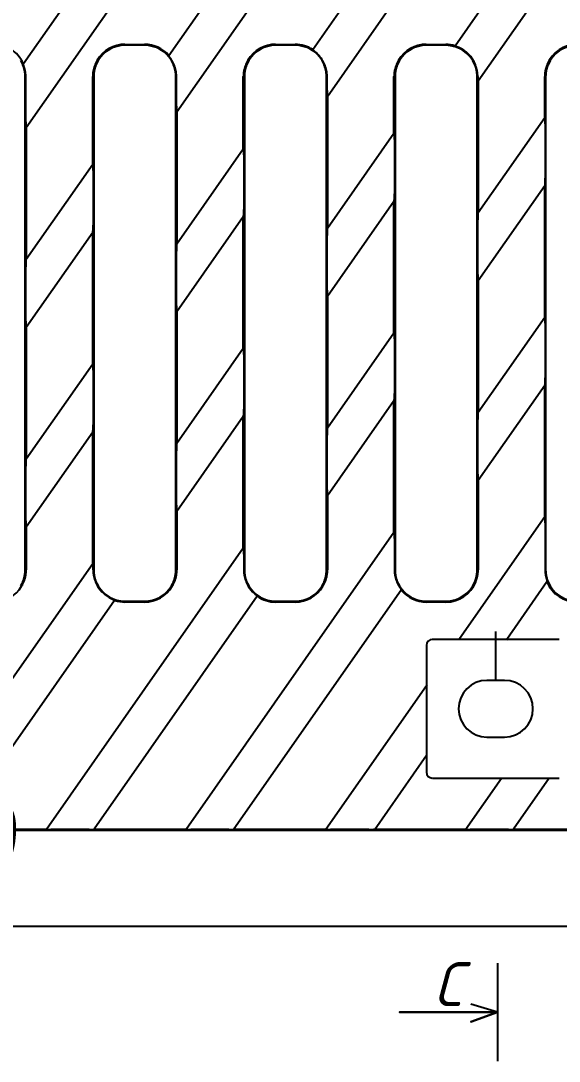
# Model space of a CAD drawing. Header units: millimetres. Extents: x 29006 to 29645, y 5570 to 5801.
# Drawn here: x 29529.97 to 29543.72, y 5714.28 to 5740.86 of the extents above; entities that cross this region are included whole.
import ezdxf

# ---------------------------------------------------------------- set-up
doc = ezdxf.new("R2010")
doc.units = ezdxf.units.MM
doc.styles.add('GOST-2.304_Type-B_italic', font='')
doc.styles.get('GOST-2.304_Type-B_italic').set_extended_font_data('GOST Common', italic=True)
doc.dimstyles.new('ISO-25', dxfattribs={"dimtxt": 2.5, "dimasz": 2.5, "dimexe": 1.25, "dimexo": 0.625, "dimtad": 1, "dimtoh": 1, "dimtxsty": 'GOST-2.304_Type-B_italic', "dimcen": 2.5, "dimadec": 0, "dimazin": 0, "dimtfac": 1, "dimtmove": 0, "dimatfit": 3, "dimfxl": 1, "dimarcsym": 0})

# ---------------------------------------------------------------- blocks, each defined once
blk = doc.blocks.new('*D20')
at = {"color": 0, "lineweight": -2, "transparency": 16777216}
for p, q in [((29502.096, 5719.552), (29502.096, 5716.482)), ((29552.103, 5719.562), (29552.103, 5716.482)), ((29504.596, 5717.732), (29549.603, 5717.732))]:
    blk.add_line(p, q, dxfattribs=at)
at = {"color": 0, "transparency": 16777216}
for points in [[(29504.596, 5718.149), (29504.596, 5717.316), (29502.096, 5717.732)], [(29549.603, 5718.149), (29549.603, 5717.316), (29552.103, 5717.732)]]:
    blk.add_solid(points, dxfattribs=at)
at = {"layer": 'Defpoints', "color": 0, "transparency": 16777216}
for p in [(29502.096, 5720.177), (29552.103, 5720.187), (29552.103, 5717.732)]:
    blk.add_point(p, dxfattribs=at)
at = {"color": 0, "transparency": 16777216, "insert": (29527.099, 5719.607), "char_height": 2.5, "attachment_point": 5, "style": 'GOST-2.304_Type-B_italic'}
blk.add_mtext('500', dxfattribs=at)

msp = doc.modelspace()

# ---------------------------------------------------------------- linework, layer by layer
at = {"color": 0}
for p, q in [((29541.065, 5740.226), (29543.353, 5743.494)), ((29537.426, 5740.129), (29539.502, 5743.095)), ((29533.749, 5739.978), (29535.652, 5742.696)), ((29530.032, 5739.769), (29531.849, 5742.364)), ((29543.578, 5742.071), (29541.652, 5739.321)), ((29532.683, 5741.812), (29530.103, 5738.127)), ((29536.273, 5741.838), (29533.953, 5738.525)), ((29539.906, 5741.928), (29537.803, 5738.924)), ((29532.628, 5740.261), (29533.128, 5740.261)), ((29533.128, 5740.237), (29532.628, 5740.237)), ((29536.478, 5740.261), (29536.978, 5740.261)), ((29536.978, 5740.237), (29536.478, 5740.237)), ((29540.328, 5740.261), (29540.828, 5740.261)), ((29540.828, 5740.237), (29540.328, 5740.237)), ((29541.061, 5740.22), (29541.065, 5740.226)), ((29533.745, 5739.972), (29533.749, 5739.978)), ((29537.422, 5740.123), (29537.426, 5740.129)), ((29530.027, 5739.763), (29530.032, 5739.769)), ((29530.078, 5726.837), (29530.078, 5739.437)), ((29530.092, 5738.286), (29530.092, 5739.437)), ((29531.802, 5737.198), (29531.802, 5739.437)), ((29531.828, 5739.437), (29531.828, 5726.837)), ((29533.928, 5726.837), (29533.928, 5739.437)), ((29533.942, 5738.685), (29533.942, 5739.437)), ((29535.652, 5737.596), (29535.652, 5739.437)), ((29535.678, 5739.437), (29535.678, 5726.837)), ((29537.778, 5726.837), (29537.778, 5739.437)), ((29537.792, 5739.083), (29537.792, 5739.437)), ((29539.502, 5737.995), (29539.502, 5739.437)), ((29539.528, 5739.437), (29539.528, 5726.837)), ((29541.628, 5726.837), (29541.628, 5739.437)), ((29543.353, 5738.394), (29543.353, 5739.437)), ((29543.378, 5739.437), (29543.378, 5726.837)), ((29541.652, 5739.321), (29541.645, 5739.312)), ((29541.652, 5739.321), (29541.652, 5735.965)), ((29537.803, 5738.924), (29537.796, 5738.914)), ((29537.803, 5738.924), (29537.803, 5735.567)), ((29533.953, 5738.525), (29533.946, 5738.515)), ((29533.953, 5738.525), (29533.953, 5735.169)), ((29541.652, 5735.965), (29543.353, 5738.394)), ((29543.353, 5738.394), (29543.36, 5738.404)), ((29530.103, 5738.127), (29530.096, 5738.117)), ((29530.103, 5738.127), (29530.103, 5734.77)), ((29543.364, 5738.234), (29543.364, 5736.84)), ((29537.803, 5735.567), (29539.502, 5737.995)), ((29539.502, 5737.995), (29539.509, 5738.005)), ((29539.513, 5737.835), (29539.513, 5736.44)), ((29533.953, 5735.169), (29535.652, 5737.596)), ((29535.652, 5737.596), (29535.659, 5737.606)), ((29535.663, 5737.437), (29535.663, 5736.042)), ((29530.103, 5734.77), (29531.802, 5737.198)), ((29531.802, 5737.198), (29531.809, 5737.208)), ((29531.813, 5737.038), (29531.813, 5735.644)), ((29543.353, 5736.65), (29541.652, 5734.222)), ((29543.36, 5736.66), (29543.353, 5736.65)), ((29543.353, 5733.294), (29543.353, 5736.65)), ((29539.502, 5736.251), (29537.803, 5733.824)), ((29539.509, 5736.261), (29539.502, 5736.251)), ((29539.502, 5732.895), (29539.502, 5736.251)), ((29541.645, 5735.955), (29541.652, 5735.965)), ((29535.652, 5735.853), (29533.953, 5733.425)), ((29535.659, 5735.863), (29535.652, 5735.853)), ((29535.652, 5732.496), (29535.652, 5735.853)), ((29541.642, 5734.381), (29541.642, 5735.776)), ((29531.802, 5735.454), (29530.103, 5733.027)), ((29531.809, 5735.464), (29531.802, 5735.454)), ((29531.802, 5732.098), (29531.802, 5735.454)), ((29537.792, 5733.983), (29537.792, 5735.378)), ((29537.796, 5735.557), (29537.803, 5735.567)), ((29533.946, 5735.159), (29533.953, 5735.169)), ((29533.942, 5733.585), (29533.942, 5734.98)), ((29530.092, 5733.186), (29530.092, 5734.581)), ((29530.096, 5734.76), (29530.103, 5734.77)), ((29541.652, 5734.222), (29541.645, 5734.212)), ((29541.652, 5734.222), (29541.652, 5730.865)), ((29537.803, 5733.824), (29537.796, 5733.814)), ((29537.803, 5733.824), (29537.803, 5730.467)), ((29533.953, 5733.425), (29533.946, 5733.415)), ((29533.953, 5733.425), (29533.953, 5730.069)), ((29541.652, 5730.865), (29543.353, 5733.294)), ((29543.353, 5733.294), (29543.36, 5733.304)), ((29530.103, 5733.027), (29530.096, 5733.017)), ((29530.103, 5733.027), (29530.103, 5729.67)), ((29543.364, 5733.135), (29543.364, 5731.74)), ((29537.803, 5730.467), (29539.502, 5732.895)), ((29539.502, 5732.895), (29539.509, 5732.905)), ((29539.513, 5732.735), (29539.513, 5731.341)), ((29533.953, 5730.069), (29535.652, 5732.496)), ((29535.652, 5732.496), (29535.659, 5732.506)), ((29535.663, 5732.337), (29535.663, 5730.942)), ((29530.103, 5729.67), (29531.802, 5732.098)), ((29531.802, 5732.098), (29531.809, 5732.108)), ((29531.813, 5731.938), (29531.813, 5730.544)), ((29543.353, 5731.55), (29541.652, 5729.122)), ((29543.36, 5731.56), (29543.353, 5731.55)), ((29543.353, 5728.194), (29543.353, 5731.55)), ((29539.502, 5731.151), (29537.803, 5728.724)), ((29539.509, 5731.161), (29539.502, 5731.151)), ((29539.502, 5727.795), (29539.502, 5731.151)), ((29541.645, 5730.855), (29541.652, 5730.865)), ((29535.652, 5730.753), (29533.953, 5728.326)), ((29535.659, 5730.763), (29535.652, 5730.753)), ((29535.652, 5727.396), (29535.652, 5730.753)), ((29541.642, 5729.281), (29541.642, 5730.676)), ((29531.802, 5730.354), (29530.103, 5727.927)), ((29531.809, 5730.364), (29531.802, 5730.354)), ((29531.802, 5726.998), (29531.802, 5730.354)), ((29537.796, 5730.457), (29537.803, 5730.467)), ((29533.946, 5730.059), (29533.953, 5730.069)), ((29537.792, 5728.883), (29537.792, 5730.278)), ((29533.942, 5728.485), (29533.942, 5729.88)), ((29530.096, 5729.661), (29530.103, 5729.67)), ((29530.092, 5728.086), (29530.092, 5729.481)), ((29541.652, 5729.122), (29541.645, 5729.112)), ((29541.652, 5729.122), (29541.652, 5726.837)), ((29537.803, 5728.724), (29537.796, 5728.714)), ((29537.803, 5728.724), (29537.803, 5726.837)), ((29533.953, 5728.326), (29533.946, 5728.316)), ((29533.953, 5728.326), (29533.953, 5726.837)), ((29541.157, 5725.057), (29543.378, 5728.229)), ((29543.353, 5728.194), (29543.36, 5728.204)), ((29530.103, 5727.927), (29530.096, 5727.917)), ((29530.103, 5727.927), (29530.103, 5726.837)), ((29543.364, 5728.035), (29543.364, 5726.837)), ((29534.192, 5720.211), (29539.502, 5727.795)), ((29539.502, 5727.795), (29539.509, 5727.805)), ((29530.621, 5720.211), (29535.652, 5727.396)), ((29535.652, 5727.396), (29535.659, 5727.406)), ((29539.513, 5727.635), (29539.513, 5726.837)), ((29535.663, 5727.237), (29535.663, 5726.837)), ((29527.05, 5720.211), (29531.802, 5726.998)), ((29531.802, 5726.998), (29531.809, 5727.008)), ((29531.813, 5726.838), (29531.813, 5726.837)), ((29543.411, 5726.533), (29542.386, 5725.057)), ((29543.416, 5726.54), (29543.411, 5726.533)), ((29536.007, 5726.16), (29531.842, 5720.211)), ((29539.688, 5726.316), (29535.413, 5720.211)), ((29536.011, 5726.165), (29536.007, 5726.16)), ((29539.692, 5726.322), (29539.688, 5726.316)), ((29532.364, 5726.056), (29528.271, 5720.211)), ((29532.368, 5726.062), (29532.364, 5726.056)), ((29532.628, 5726.037), (29533.128, 5726.037)), ((29533.128, 5726.012), (29532.628, 5726.012)), ((29536.478, 5726.037), (29536.978, 5726.037)), ((29536.978, 5726.012), (29536.478, 5726.012)), ((29540.328, 5726.037), (29540.828, 5726.037)), ((29540.828, 5726.012), (29540.328, 5726.012)), ((29541.159, 5725.057), (29540.482, 5725.057)), ((29543.724, 5725.057), (29541.159, 5725.057)), ((29542.103, 5724.012), (29542.103, 5725.262)), ((29542.377, 5725.057), (29542.365, 5725.04)), ((29540.332, 5724.908), (29540.332, 5722.133)), ((29542.328, 5724.012), (29541.878, 5724.012)), ((29537.763, 5720.211), (29540.332, 5723.88)), ((29540.332, 5723.88), (29540.35, 5723.905)), ((29541.878, 5722.562), (29542.328, 5722.562)), ((29540.332, 5722.097), (29539.006, 5720.187)), ((29540.332, 5722.133), (29540.332, 5721.665)), ((29540.482, 5721.516), (29543.471, 5721.516)), ((29541.329, 5720.204), (29542.248, 5721.516)), ((29543.469, 5721.516), (29542.555, 5720.211)), ((29543.471, 5721.516), (29543.724, 5721.516)), ((29502.103, 5720.187), (29552.103, 5720.187)), ((29528.271, 5720.211), (29530.621, 5720.211)), ((29530.616, 5720.204), (29530.621, 5720.211)), ((29531.713, 5720.201), (29530.736, 5720.201)), ((29531.842, 5720.211), (29531.837, 5720.204)), ((29531.842, 5720.211), (29534.192, 5720.211)), ((29534.192, 5720.211), (29534.175, 5720.187)), ((29534.187, 5720.204), (29534.192, 5720.211)), ((29535.284, 5720.201), (29534.307, 5720.201)), ((29535.413, 5720.211), (29535.408, 5720.204)), ((29535.413, 5720.211), (29537.763, 5720.211)), ((29537.758, 5720.204), (29537.763, 5720.211)), ((29538.855, 5720.201), (29537.878, 5720.201)), ((29538.984, 5720.211), (29538.979, 5720.204)), ((29538.984, 5720.211), (29541.334, 5720.211)), ((29541.329, 5720.204), (29541.334, 5720.211)), ((29542.426, 5720.201), (29541.449, 5720.201)), ((29542.555, 5720.211), (29542.55, 5720.204)), ((29542.555, 5720.211), (29544.905, 5720.211))]:
    msp.add_line(p, q, dxfattribs=at)
at = {"color": 0, "flags": 128}
for points in [[(29541.156, 5740.182), (29541.15, 5740.184), (29541.144, 5740.187), (29541.138, 5740.189), (29541.132, 5740.192), (29541.126, 5740.194), (29541.12, 5740.197), (29541.114, 5740.199), (29541.109, 5740.201), (29541.103, 5740.203), (29541.098, 5740.205), (29541.093, 5740.207), (29541.089, 5740.209), (29541.085, 5740.21), (29541.081, 5740.212), (29541.077, 5740.213), (29541.074, 5740.214), (29541.071, 5740.216), (29541.068, 5740.217), (29541.066, 5740.218), (29541.064, 5740.218), (29541.062, 5740.219), (29541.061, 5740.219), (29541.061, 5740.22), (29541.061, 5740.22)], [(29533.807, 5739.886), (29533.803, 5739.891), (29533.799, 5739.896), (29533.796, 5739.902), (29533.792, 5739.907), (29533.788, 5739.913), (29533.784, 5739.918), (29533.78, 5739.923), (29533.777, 5739.928), (29533.773, 5739.933), (29533.77, 5739.938), (29533.767, 5739.942), (29533.764, 5739.946), (29533.761, 5739.95), (29533.758, 5739.953), (29533.756, 5739.956), (29533.754, 5739.96), (29533.752, 5739.962), (29533.75, 5739.965), (29533.748, 5739.967), (29533.747, 5739.969), (29533.746, 5739.97), (29533.746, 5739.971), (29533.745, 5739.972), (29533.745, 5739.972)], [(29537.5, 5740.061), (29537.495, 5740.065), (29537.49, 5740.069), (29537.485, 5740.073), (29537.48, 5740.077), (29537.475, 5740.081), (29537.47, 5740.085), (29537.466, 5740.089), (29537.461, 5740.092), (29537.457, 5740.096), (29537.452, 5740.099), (29537.448, 5740.102), (29537.445, 5740.105), (29537.441, 5740.107), (29537.438, 5740.11), (29537.435, 5740.112), (29537.432, 5740.114), (29537.43, 5740.116), (29537.427, 5740.118), (29537.426, 5740.119), (29537.424, 5740.12), (29537.423, 5740.121), (29537.422, 5740.122), (29537.422, 5740.123), (29537.422, 5740.123)], [(29530.078, 5739.437), (29530.077, 5739.454), (29530.077, 5739.471), (29530.076, 5739.488), (29530.075, 5739.506), (29530.073, 5739.523), (29530.071, 5739.541), (29530.068, 5739.559), (29530.065, 5739.576), (29530.062, 5739.594), (29530.058, 5739.612), (29530.054, 5739.629), (29530.049, 5739.647), (29530.045, 5739.664), (29530.039, 5739.682), (29530.033, 5739.699), (29530.027, 5739.716), (29530.021, 5739.733), (29530.014, 5739.75), (29530.007, 5739.766), (29529.999, 5739.782), (29529.991, 5739.799), (29529.983, 5739.814), (29529.974, 5739.83), (29529.965, 5739.845)], [(29530.032, 5739.769), (29530.03, 5739.773), (29530.029, 5739.777), (29530.027, 5739.781), (29530.025, 5739.784), (29530.024, 5739.788), (29530.022, 5739.792), (29530.02, 5739.796), (29530.018, 5739.799), (29530.016, 5739.803), (29530.014, 5739.807), (29530.013, 5739.81), (29530.011, 5739.814), (29530.009, 5739.818), (29530.007, 5739.821), (29530.005, 5739.825), (29530.003, 5739.829), (29530.001, 5739.832), (29529.999, 5739.836), (29529.997, 5739.84), (29529.995, 5739.843), (29529.993, 5739.847), (29529.991, 5739.85), (29529.989, 5739.854), (29529.987, 5739.858)], [(29530.066, 5739.643), (29530.064, 5739.65), (29530.062, 5739.657), (29530.06, 5739.664), (29530.057, 5739.671), (29530.055, 5739.679), (29530.053, 5739.685), (29530.051, 5739.692), (29530.049, 5739.699), (29530.047, 5739.705), (29530.045, 5739.712), (29530.043, 5739.718), (29530.041, 5739.723), (29530.039, 5739.729), (29530.037, 5739.734), (29530.035, 5739.739), (29530.033, 5739.744), (29530.032, 5739.748), (29530.031, 5739.751), (29530.03, 5739.754), (29530.029, 5739.757), (29530.028, 5739.759), (29530.028, 5739.761), (29530.027, 5739.762), (29530.027, 5739.763)], [(29530.092, 5739.437), (29530.092, 5739.445), (29530.092, 5739.454), (29530.092, 5739.463), (29530.092, 5739.471), (29530.091, 5739.48), (29530.091, 5739.489), (29530.09, 5739.497), (29530.089, 5739.506), (29530.089, 5739.515), (29530.088, 5739.523), (29530.087, 5739.532), (29530.086, 5739.541), (29530.084, 5739.549), (29530.083, 5739.558), (29530.082, 5739.566), (29530.08, 5739.575), (29530.079, 5739.583), (29530.077, 5739.592), (29530.076, 5739.6), (29530.074, 5739.609), (29530.072, 5739.617), (29530.07, 5739.626), (29530.068, 5739.634), (29530.066, 5739.643)], [(29531.919, 5739.858), (29531.91, 5739.842), (29531.901, 5739.826), (29531.892, 5739.809), (29531.884, 5739.793), (29531.876, 5739.776), (29531.869, 5739.759), (29531.862, 5739.742), (29531.855, 5739.725), (29531.849, 5739.708), (29531.843, 5739.69), (29531.837, 5739.673), (29531.832, 5739.655), (29531.828, 5739.637), (29531.823, 5739.619), (29531.819, 5739.601), (29531.816, 5739.583), (29531.813, 5739.565), (29531.81, 5739.547), (29531.808, 5739.529), (29531.806, 5739.51), (29531.804, 5739.492), (29531.803, 5739.473), (29531.803, 5739.455), (29531.802, 5739.437)], [(29531.94, 5739.845), (29531.931, 5739.83), (29531.922, 5739.814), (29531.914, 5739.799), (29531.906, 5739.782), (29531.899, 5739.766), (29531.892, 5739.75), (29531.885, 5739.733), (29531.878, 5739.716), (29531.872, 5739.699), (29531.866, 5739.682), (29531.861, 5739.664), (29531.856, 5739.647), (29531.851, 5739.629), (29531.847, 5739.612), (29531.843, 5739.594), (29531.84, 5739.576), (29531.837, 5739.559), (29531.835, 5739.541), (29531.833, 5739.523), (29531.831, 5739.506), (29531.829, 5739.488), (29531.828, 5739.471), (29531.828, 5739.454), (29531.828, 5739.437)], [(29533.928, 5739.437), (29533.927, 5739.454), (29533.927, 5739.471), (29533.926, 5739.488), (29533.925, 5739.506), (29533.923, 5739.523), (29533.921, 5739.541), (29533.918, 5739.559), (29533.915, 5739.576), (29533.912, 5739.594), (29533.908, 5739.612), (29533.904, 5739.629), (29533.899, 5739.647), (29533.895, 5739.664), (29533.889, 5739.682), (29533.883, 5739.699), (29533.877, 5739.716), (29533.871, 5739.733), (29533.864, 5739.75), (29533.857, 5739.766), (29533.849, 5739.782), (29533.841, 5739.799), (29533.833, 5739.814), (29533.824, 5739.83), (29533.815, 5739.845)], [(29533.942, 5739.437), (29533.942, 5739.455), (29533.942, 5739.473), (29533.941, 5739.491), (29533.939, 5739.509), (29533.937, 5739.527), (29533.935, 5739.545), (29533.932, 5739.563), (29533.929, 5739.581), (29533.926, 5739.599), (29533.922, 5739.617), (29533.918, 5739.635), (29533.913, 5739.652), (29533.908, 5739.67), (29533.903, 5739.687), (29533.897, 5739.704), (29533.89, 5739.721), (29533.884, 5739.738), (29533.877, 5739.755), (29533.87, 5739.772), (29533.862, 5739.788), (29533.854, 5739.804), (29533.845, 5739.821), (29533.837, 5739.837), (29533.828, 5739.852)], [(29535.769, 5739.858), (29535.76, 5739.842), (29535.751, 5739.826), (29535.742, 5739.809), (29535.734, 5739.793), (29535.726, 5739.776), (29535.719, 5739.759), (29535.712, 5739.742), (29535.705, 5739.725), (29535.699, 5739.708), (29535.693, 5739.69), (29535.687, 5739.673), (29535.682, 5739.655), (29535.678, 5739.637), (29535.673, 5739.619), (29535.669, 5739.601), (29535.666, 5739.583), (29535.663, 5739.565), (29535.66, 5739.547), (29535.658, 5739.529), (29535.656, 5739.51), (29535.654, 5739.492), (29535.653, 5739.473), (29535.653, 5739.455), (29535.652, 5739.437)], [(29535.79, 5739.845), (29535.781, 5739.83), (29535.773, 5739.814), (29535.764, 5739.799), (29535.756, 5739.782), (29535.749, 5739.766), (29535.742, 5739.75), (29535.735, 5739.733), (29535.728, 5739.716), (29535.722, 5739.699), (29535.716, 5739.682), (29535.711, 5739.664), (29535.706, 5739.647), (29535.701, 5739.629), (29535.697, 5739.612), (29535.693, 5739.594), (29535.69, 5739.576), (29535.687, 5739.559), (29535.685, 5739.541), (29535.683, 5739.523), (29535.681, 5739.506), (29535.679, 5739.488), (29535.678, 5739.471), (29535.678, 5739.454), (29535.678, 5739.437)], [(29537.778, 5739.437), (29537.777, 5739.454), (29537.777, 5739.471), (29537.776, 5739.488), (29537.775, 5739.506), (29537.773, 5739.523), (29537.771, 5739.541), (29537.768, 5739.559), (29537.765, 5739.576), (29537.762, 5739.594), (29537.758, 5739.612), (29537.754, 5739.629), (29537.749, 5739.647), (29537.745, 5739.664), (29537.739, 5739.682), (29537.733, 5739.699), (29537.727, 5739.716), (29537.721, 5739.733), (29537.714, 5739.75), (29537.707, 5739.766), (29537.699, 5739.782), (29537.691, 5739.799), (29537.683, 5739.814), (29537.674, 5739.83), (29537.665, 5739.845)], [(29537.792, 5739.437), (29537.792, 5739.455), (29537.792, 5739.473), (29537.791, 5739.491), (29537.789, 5739.509), (29537.787, 5739.527), (29537.785, 5739.545), (29537.782, 5739.563), (29537.779, 5739.581), (29537.776, 5739.599), (29537.772, 5739.617), (29537.768, 5739.635), (29537.763, 5739.652), (29537.758, 5739.67), (29537.753, 5739.687), (29537.747, 5739.704), (29537.74, 5739.721), (29537.734, 5739.738), (29537.727, 5739.755), (29537.72, 5739.772), (29537.712, 5739.788), (29537.704, 5739.804), (29537.695, 5739.821), (29537.687, 5739.837), (29537.678, 5739.852)], [(29539.619, 5739.858), (29539.61, 5739.842), (29539.601, 5739.826), (29539.592, 5739.809), (29539.584, 5739.793), (29539.576, 5739.776), (29539.569, 5739.759), (29539.562, 5739.742), (29539.555, 5739.725), (29539.549, 5739.708), (29539.543, 5739.69), (29539.537, 5739.673), (29539.532, 5739.655), (29539.528, 5739.637), (29539.523, 5739.619), (29539.519, 5739.601), (29539.516, 5739.583), (29539.513, 5739.565), (29539.51, 5739.547), (29539.508, 5739.529), (29539.506, 5739.51), (29539.504, 5739.492), (29539.503, 5739.473), (29539.503, 5739.455), (29539.502, 5739.437)], [(29539.64, 5739.845), (29539.631, 5739.83), (29539.623, 5739.814), (29539.614, 5739.799), (29539.606, 5739.782), (29539.599, 5739.766), (29539.592, 5739.75), (29539.585, 5739.733), (29539.578, 5739.716), (29539.572, 5739.699), (29539.566, 5739.682), (29539.561, 5739.664), (29539.556, 5739.647), (29539.551, 5739.629), (29539.547, 5739.612), (29539.543, 5739.594), (29539.54, 5739.576), (29539.537, 5739.559), (29539.535, 5739.541), (29539.533, 5739.523), (29539.531, 5739.506), (29539.529, 5739.488), (29539.528, 5739.471), (29539.528, 5739.454), (29539.528, 5739.437)], [(29541.628, 5739.437), (29541.628, 5739.449), (29541.627, 5739.461), (29541.627, 5739.474), (29541.626, 5739.487), (29541.625, 5739.499), (29541.624, 5739.512), (29541.623, 5739.525), (29541.621, 5739.538), (29541.619, 5739.55), (29541.617, 5739.563), (29541.615, 5739.576), (29541.613, 5739.589), (29541.61, 5739.602), (29541.608, 5739.615), (29541.605, 5739.628), (29541.601, 5739.64), (29541.598, 5739.653), (29541.594, 5739.666), (29541.59, 5739.679), (29541.586, 5739.691), (29541.582, 5739.704), (29541.577, 5739.716), (29541.573, 5739.728), (29541.568, 5739.74)], [(29541.641, 5739.479), (29541.64, 5739.491), (29541.639, 5739.502), (29541.638, 5739.513), (29541.637, 5739.525), (29541.636, 5739.536), (29541.634, 5739.547), (29541.633, 5739.559), (29541.631, 5739.57), (29541.629, 5739.581), (29541.627, 5739.593), (29541.624, 5739.604), (29541.622, 5739.615), (29541.619, 5739.626), (29541.617, 5739.637), (29541.614, 5739.648), (29541.611, 5739.659), (29541.607, 5739.67), (29541.604, 5739.681), (29541.601, 5739.692), (29541.597, 5739.703), (29541.593, 5739.714), (29541.589, 5739.724), (29541.585, 5739.735), (29541.581, 5739.746)], [(29543.415, 5739.75), (29543.41, 5739.737), (29543.405, 5739.725), (29543.401, 5739.712), (29543.396, 5739.699), (29543.392, 5739.687), (29543.388, 5739.674), (29543.384, 5739.661), (29543.381, 5739.648), (29543.377, 5739.635), (29543.374, 5739.622), (29543.371, 5739.609), (29543.369, 5739.596), (29543.366, 5739.583), (29543.364, 5739.57), (29543.362, 5739.557), (29543.36, 5739.543), (29543.358, 5739.53), (29543.357, 5739.517), (29543.356, 5739.503), (29543.355, 5739.49), (29543.354, 5739.477), (29543.353, 5739.463), (29543.353, 5739.45), (29543.353, 5739.437)], [(29543.438, 5739.74), (29543.433, 5739.728), (29543.428, 5739.716), (29543.424, 5739.704), (29543.419, 5739.691), (29543.415, 5739.679), (29543.411, 5739.666), (29543.408, 5739.653), (29543.404, 5739.64), (29543.401, 5739.628), (29543.398, 5739.615), (29543.395, 5739.602), (29543.392, 5739.589), (29543.39, 5739.576), (29543.388, 5739.563), (29543.386, 5739.55), (29543.384, 5739.538), (29543.383, 5739.525), (29543.381, 5739.512), (29543.38, 5739.499), (29543.379, 5739.487), (29543.379, 5739.474), (29543.378, 5739.461), (29543.378, 5739.449), (29543.378, 5739.437)], [(29541.642, 5739.437), (29541.642, 5739.438), (29541.642, 5739.44), (29541.642, 5739.442), (29541.642, 5739.444), (29541.642, 5739.445), (29541.642, 5739.447), (29541.642, 5739.449), (29541.642, 5739.451), (29541.642, 5739.453), (29541.642, 5739.454), (29541.642, 5739.456), (29541.642, 5739.458), (29541.642, 5739.46), (29541.642, 5739.461), (29541.641, 5739.463), (29541.641, 5739.465), (29541.641, 5739.467), (29541.641, 5739.469), (29541.641, 5739.47), (29541.641, 5739.472), (29541.641, 5739.474), (29541.641, 5739.476), (29541.641, 5739.477), (29541.641, 5739.479)], [(29529.965, 5726.428), (29529.974, 5726.443), (29529.983, 5726.459), (29529.991, 5726.475), (29529.999, 5726.491), (29530.007, 5726.507), (29530.014, 5726.524), (29530.021, 5726.54), (29530.027, 5726.557), (29530.033, 5726.574), (29530.039, 5726.591), (29530.045, 5726.609), (29530.049, 5726.626), (29530.054, 5726.644), (29530.058, 5726.661), (29530.062, 5726.679), (29530.065, 5726.697), (29530.068, 5726.714), (29530.071, 5726.732), (29530.073, 5726.75), (29530.075, 5726.767), (29530.076, 5726.785), (29530.077, 5726.802), (29530.077, 5726.819), (29530.078, 5726.837)], [(29529.987, 5726.416), (29529.996, 5726.432), (29530.005, 5726.448), (29530.013, 5726.464), (29530.021, 5726.481), (29530.029, 5726.497), (29530.037, 5726.514), (29530.044, 5726.531), (29530.05, 5726.548), (29530.057, 5726.566), (29530.062, 5726.583), (29530.068, 5726.601), (29530.073, 5726.618), (29530.078, 5726.636), (29530.082, 5726.654), (29530.086, 5726.672), (29530.09, 5726.69), (29530.093, 5726.708), (29530.095, 5726.726), (29530.098, 5726.745), (29530.1, 5726.763), (29530.101, 5726.781), (29530.102, 5726.8), (29530.103, 5726.818), (29530.103, 5726.837)], [(29531.813, 5726.837), (29531.813, 5726.818), (29531.814, 5726.8), (29531.815, 5726.782), (29531.816, 5726.764), (29531.818, 5726.746), (29531.82, 5726.728), (29531.823, 5726.71), (29531.826, 5726.692), (29531.83, 5726.674), (29531.833, 5726.656), (29531.838, 5726.639), (29531.842, 5726.621), (29531.847, 5726.604), (29531.853, 5726.586), (29531.859, 5726.569), (29531.865, 5726.552), (29531.871, 5726.535), (29531.878, 5726.518), (29531.886, 5726.502), (29531.893, 5726.485), (29531.902, 5726.469), (29531.91, 5726.453), (29531.919, 5726.437), (29531.928, 5726.421)], [(29531.828, 5726.837), (29531.828, 5726.819), (29531.828, 5726.802), (29531.829, 5726.785), (29531.831, 5726.767), (29531.833, 5726.75), (29531.835, 5726.732), (29531.837, 5726.714), (29531.84, 5726.697), (29531.843, 5726.679), (29531.847, 5726.661), (29531.851, 5726.644), (29531.856, 5726.626), (29531.861, 5726.609), (29531.866, 5726.591), (29531.872, 5726.574), (29531.878, 5726.557), (29531.885, 5726.54), (29531.892, 5726.524), (29531.899, 5726.507), (29531.906, 5726.491), (29531.914, 5726.475), (29531.922, 5726.459), (29531.931, 5726.443), (29531.94, 5726.428)], [(29533.815, 5726.428), (29533.824, 5726.443), (29533.833, 5726.459), (29533.841, 5726.475), (29533.849, 5726.491), (29533.857, 5726.507), (29533.864, 5726.524), (29533.871, 5726.54), (29533.877, 5726.557), (29533.883, 5726.574), (29533.889, 5726.591), (29533.895, 5726.609), (29533.899, 5726.626), (29533.904, 5726.644), (29533.908, 5726.661), (29533.912, 5726.679), (29533.915, 5726.697), (29533.918, 5726.714), (29533.921, 5726.732), (29533.923, 5726.75), (29533.925, 5726.767), (29533.926, 5726.785), (29533.927, 5726.802), (29533.927, 5726.819), (29533.928, 5726.837)], [(29533.837, 5726.416), (29533.846, 5726.432), (29533.855, 5726.448), (29533.863, 5726.464), (29533.871, 5726.481), (29533.879, 5726.497), (29533.887, 5726.514), (29533.894, 5726.531), (29533.9, 5726.548), (29533.907, 5726.566), (29533.912, 5726.583), (29533.918, 5726.601), (29533.923, 5726.618), (29533.928, 5726.636), (29533.932, 5726.654), (29533.936, 5726.672), (29533.94, 5726.69), (29533.943, 5726.708), (29533.945, 5726.726), (29533.948, 5726.745), (29533.95, 5726.763), (29533.951, 5726.781), (29533.952, 5726.8), (29533.953, 5726.818), (29533.953, 5726.837)], [(29535.663, 5726.837), (29535.663, 5726.818), (29535.664, 5726.8), (29535.665, 5726.782), (29535.666, 5726.764), (29535.668, 5726.746), (29535.67, 5726.728), (29535.673, 5726.71), (29535.676, 5726.692), (29535.68, 5726.674), (29535.683, 5726.656), (29535.688, 5726.639), (29535.692, 5726.621), (29535.697, 5726.604), (29535.703, 5726.586), (29535.709, 5726.569), (29535.715, 5726.552), (29535.721, 5726.535), (29535.728, 5726.518), (29535.736, 5726.502), (29535.743, 5726.485), (29535.752, 5726.469), (29535.76, 5726.453), (29535.769, 5726.437), (29535.778, 5726.421)], [(29535.678, 5726.837), (29535.678, 5726.819), (29535.678, 5726.802), (29535.679, 5726.785), (29535.681, 5726.767), (29535.683, 5726.75), (29535.685, 5726.732), (29535.687, 5726.714), (29535.69, 5726.697), (29535.693, 5726.679), (29535.697, 5726.661), (29535.701, 5726.644), (29535.706, 5726.626), (29535.711, 5726.609), (29535.716, 5726.591), (29535.722, 5726.574), (29535.728, 5726.557), (29535.735, 5726.54), (29535.742, 5726.524), (29535.749, 5726.507), (29535.756, 5726.491), (29535.764, 5726.475), (29535.773, 5726.459), (29535.781, 5726.443), (29535.79, 5726.428)], [(29537.665, 5726.428), (29537.674, 5726.443), (29537.683, 5726.459), (29537.691, 5726.475), (29537.699, 5726.491), (29537.707, 5726.507), (29537.714, 5726.524), (29537.721, 5726.54), (29537.727, 5726.557), (29537.733, 5726.574), (29537.739, 5726.591), (29537.745, 5726.609), (29537.749, 5726.626), (29537.754, 5726.644), (29537.758, 5726.661), (29537.762, 5726.679), (29537.765, 5726.697), (29537.768, 5726.714), (29537.771, 5726.732), (29537.773, 5726.75), (29537.775, 5726.767), (29537.776, 5726.785), (29537.777, 5726.802), (29537.777, 5726.819), (29537.778, 5726.837)], [(29537.687, 5726.416), (29537.696, 5726.432), (29537.705, 5726.448), (29537.713, 5726.464), (29537.721, 5726.481), (29537.729, 5726.497), (29537.737, 5726.514), (29537.744, 5726.531), (29537.75, 5726.548), (29537.757, 5726.566), (29537.762, 5726.583), (29537.768, 5726.601), (29537.773, 5726.618), (29537.778, 5726.636), (29537.782, 5726.654), (29537.786, 5726.672), (29537.79, 5726.69), (29537.793, 5726.708), (29537.795, 5726.726), (29537.798, 5726.745), (29537.8, 5726.763), (29537.801, 5726.781), (29537.802, 5726.8), (29537.803, 5726.818), (29537.803, 5726.837)], [(29539.513, 5726.837), (29539.513, 5726.818), (29539.514, 5726.8), (29539.515, 5726.782), (29539.516, 5726.764), (29539.518, 5726.746), (29539.52, 5726.728), (29539.523, 5726.71), (29539.526, 5726.692), (29539.53, 5726.674), (29539.533, 5726.656), (29539.538, 5726.639), (29539.542, 5726.621), (29539.547, 5726.604), (29539.553, 5726.586), (29539.559, 5726.569), (29539.565, 5726.552), (29539.571, 5726.535), (29539.578, 5726.518), (29539.586, 5726.502), (29539.593, 5726.485), (29539.602, 5726.469), (29539.61, 5726.453), (29539.619, 5726.437), (29539.628, 5726.421)], [(29539.528, 5726.837), (29539.528, 5726.819), (29539.528, 5726.802), (29539.529, 5726.785), (29539.531, 5726.767), (29539.533, 5726.75), (29539.535, 5726.732), (29539.537, 5726.714), (29539.54, 5726.697), (29539.543, 5726.679), (29539.547, 5726.661), (29539.551, 5726.644), (29539.556, 5726.626), (29539.561, 5726.609), (29539.566, 5726.591), (29539.572, 5726.574), (29539.578, 5726.557), (29539.585, 5726.54), (29539.592, 5726.524), (29539.599, 5726.507), (29539.606, 5726.491), (29539.614, 5726.475), (29539.623, 5726.459), (29539.631, 5726.443), (29539.64, 5726.428)], [(29541.568, 5726.533), (29541.573, 5726.545), (29541.577, 5726.557), (29541.582, 5726.57), (29541.586, 5726.582), (29541.59, 5726.595), (29541.594, 5726.607), (29541.598, 5726.62), (29541.601, 5726.633), (29541.605, 5726.646), (29541.608, 5726.658), (29541.61, 5726.671), (29541.613, 5726.684), (29541.615, 5726.697), (29541.617, 5726.71), (29541.619, 5726.723), (29541.621, 5726.736), (29541.623, 5726.748), (29541.624, 5726.761), (29541.625, 5726.774), (29541.626, 5726.787), (29541.627, 5726.799), (29541.627, 5726.812), (29541.628, 5726.824), (29541.628, 5726.837)], [(29541.59, 5726.524), (29541.595, 5726.536), (29541.6, 5726.549), (29541.605, 5726.561), (29541.609, 5726.574), (29541.613, 5726.586), (29541.617, 5726.599), (29541.621, 5726.612), (29541.625, 5726.625), (29541.628, 5726.638), (29541.631, 5726.651), (29541.634, 5726.664), (29541.637, 5726.677), (29541.639, 5726.69), (29541.641, 5726.703), (29541.644, 5726.717), (29541.645, 5726.73), (29541.647, 5726.743), (29541.648, 5726.756), (29541.65, 5726.77), (29541.651, 5726.783), (29541.651, 5726.796), (29541.652, 5726.81), (29541.652, 5726.823), (29541.652, 5726.837)], [(29543.364, 5726.837), (29543.364, 5726.829), (29543.364, 5726.822), (29543.364, 5726.815), (29543.364, 5726.808), (29543.364, 5726.801), (29543.365, 5726.794), (29543.365, 5726.786), (29543.366, 5726.779), (29543.366, 5726.772), (29543.367, 5726.765), (29543.367, 5726.758), (29543.368, 5726.751), (29543.369, 5726.744), (29543.37, 5726.737), (29543.371, 5726.729), (29543.372, 5726.722), (29543.373, 5726.715), (29543.374, 5726.708), (29543.375, 5726.701), (29543.376, 5726.694), (29543.377, 5726.687), (29543.379, 5726.68), (29543.38, 5726.673), (29543.382, 5726.666)], [(29543.378, 5726.837), (29543.378, 5726.824), (29543.378, 5726.812), (29543.379, 5726.799), (29543.379, 5726.787), (29543.38, 5726.774), (29543.381, 5726.761), (29543.383, 5726.748), (29543.384, 5726.736), (29543.386, 5726.723), (29543.388, 5726.71), (29543.39, 5726.697), (29543.392, 5726.684), (29543.395, 5726.671), (29543.398, 5726.658), (29543.401, 5726.646), (29543.404, 5726.633), (29543.408, 5726.62), (29543.411, 5726.607), (29543.415, 5726.595), (29543.419, 5726.582), (29543.424, 5726.57), (29543.428, 5726.557), (29543.433, 5726.545), (29543.438, 5726.533)], [(29543.382, 5726.666), (29543.383, 5726.658), (29543.385, 5726.651), (29543.387, 5726.643), (29543.389, 5726.636), (29543.39, 5726.629), (29543.392, 5726.622), (29543.394, 5726.615), (29543.396, 5726.608), (29543.398, 5726.601), (29543.4, 5726.594), (29543.402, 5726.588), (29543.404, 5726.582), (29543.405, 5726.576), (29543.407, 5726.571), (29543.409, 5726.565), (29543.41, 5726.561), (29543.412, 5726.556), (29543.413, 5726.552), (29543.414, 5726.549), (29543.415, 5726.546), (29543.415, 5726.544), (29543.416, 5726.542), (29543.416, 5726.541), (29543.416, 5726.54)], [(29539.633, 5726.412), (29539.637, 5726.407), (29539.64, 5726.401), (29539.644, 5726.395), (29539.647, 5726.39), (29539.651, 5726.384), (29539.655, 5726.379), (29539.658, 5726.373), (29539.662, 5726.368), (29539.665, 5726.363), (29539.668, 5726.358), (29539.671, 5726.354), (29539.674, 5726.35), (29539.677, 5726.346), (29539.679, 5726.342), (29539.682, 5726.339), (29539.684, 5726.336), (29539.686, 5726.333), (29539.688, 5726.33), (29539.689, 5726.328), (29539.69, 5726.326), (29539.691, 5726.325), (29539.692, 5726.323), (29539.692, 5726.323), (29539.692, 5726.322)], [(29543.411, 5726.533), (29543.411, 5726.533), (29543.411, 5726.533), (29543.412, 5726.532), (29543.412, 5726.532), (29543.412, 5726.531), (29543.412, 5726.531), (29543.412, 5726.531), (29543.412, 5726.53), (29543.412, 5726.53), (29543.413, 5726.529), (29543.413, 5726.529), (29543.413, 5726.528), (29543.413, 5726.528), (29543.413, 5726.528), (29543.413, 5726.527), (29543.414, 5726.527), (29543.414, 5726.526), (29543.414, 5726.526), (29543.414, 5726.526), (29543.414, 5726.525), (29543.414, 5726.525), (29543.415, 5726.524), (29543.415, 5726.524), (29543.415, 5726.524)], [(29532.275, 5726.103), (29532.28, 5726.1), (29532.286, 5726.098), (29532.292, 5726.095), (29532.298, 5726.092), (29532.304, 5726.09), (29532.31, 5726.087), (29532.316, 5726.084), (29532.321, 5726.082), (29532.326, 5726.08), (29532.331, 5726.078), (29532.336, 5726.076), (29532.34, 5726.074), (29532.344, 5726.072), (29532.348, 5726.071), (29532.352, 5726.069), (29532.355, 5726.068), (29532.358, 5726.066), (29532.361, 5726.065), (29532.363, 5726.064), (29532.365, 5726.063), (29532.366, 5726.063), (29532.367, 5726.062), (29532.368, 5726.062), (29532.368, 5726.062)], [(29535.935, 5726.23), (29535.939, 5726.226), (29535.944, 5726.222), (29535.949, 5726.218), (29535.954, 5726.213), (29535.959, 5726.209), (29535.964, 5726.205), (29535.968, 5726.201), (29535.973, 5726.197), (29535.977, 5726.194), (29535.981, 5726.191), (29535.985, 5726.187), (29535.989, 5726.184), (29535.992, 5726.182), (29535.995, 5726.179), (29535.998, 5726.177), (29536.001, 5726.175), (29536.004, 5726.173), (29536.006, 5726.171), (29536.008, 5726.169), (29536.009, 5726.168), (29536.01, 5726.167), (29536.011, 5726.166), (29536.011, 5726.166), (29536.011, 5726.165)]]:
    msp.add_lwpolyline(points, dxfattribs=at)
at = {"color": 0, "linetype": 'ByBlock'}
for points in [[(29542.143, 5716.784), (29542.143, 5715.534), (29539.643, 5715.534), (29542.143, 5715.534), (29541.462, 5715.292), (29542.143, 5715.534), (29541.462, 5715.737)], [(29542.143, 5716.784), (29542.143, 5714.284)]]:
    msp.add_lwpolyline(points, dxfattribs=at)
at = {"color": 0}
for centre, radius, start, end in [((29529.278, 5739.437), 0.824, 30.7101, 90), ((29532.628, 5739.437), 0.824, 90, 149.2899), ((29532.628, 5739.437), 0.8, 90, 149.2899), ((29533.128, 5739.437), 0.824, 41.0576, 90), ((29533.128, 5739.437), 0.8, 30.7101, 90), ((29536.478, 5739.437), 0.824, 90, 149.2899), ((29536.478, 5739.437), 0.8, 90, 149.2899), ((29536.978, 5739.437), 0.824, 57.0782, 90), ((29536.978, 5739.437), 0.8, 30.7101, 90), ((29540.328, 5739.437), 0.824, 90, 149.2899), ((29540.328, 5739.437), 0.8, 90, 149.2899), ((29540.828, 5739.437), 0.824, 73.2686, 90), ((29540.828, 5739.437), 0.8, 22.3097, 90), ((29540.828, 5739.437), 0.814, 22.3097, 66.2244), ((29544.178, 5739.437), 0.824, 90, 157.6903), ((29544.178, 5739.437), 0.8, 90, 157.6903), ((29536.978, 5739.437), 0.814, 30.7101, 50.0593), ((29533.128, 5739.437), 0.814, 30.7101, 33.4753), ((29529.278, 5726.837), 0.824, 270, 329.2899), ((29532.628, 5726.837), 0.814, 210.7101, 244.3002), ((29532.628, 5726.837), 0.8, 210.7101, 270), ((29533.128, 5726.837), 0.8, 270, 329.2899), ((29533.128, 5726.837), 0.824, 270, 329.2899), ((29536.478, 5726.837), 0.814, 210.7101, 228.1558), ((29536.478, 5726.837), 0.8, 210.7101, 270), ((29536.978, 5726.837), 0.8, 270, 329.2899), ((29536.978, 5726.837), 0.824, 270, 329.2899), ((29540.328, 5726.837), 0.814, 210.7101, 211.4252), ((29540.328, 5726.837), 0.8, 210.7101, 270), ((29540.828, 5726.837), 0.8, 270, 337.6903), ((29540.828, 5726.837), 0.824, 270, 337.6903), ((29544.178, 5726.837), 0.824, 202.3097, 270), ((29544.178, 5726.837), 0.8, 202.3097, 270), ((29536.478, 5726.837), 0.824, 235.2085, 270), ((29540.328, 5726.837), 0.824, 219.1232, 270), ((29532.628, 5726.837), 0.824, 251.3108, 270), ((29541.878, 5723.287), 0.725, 90, 270), ((29542.328, 5723.287), 0.725, 270, 90)]:
    msp.add_arc(centre, radius, start, end, dxfattribs=at)
for centre, major_axis, ratio, start_param, end_param in [((29541.645, 5739.486), (0, 0.174), 0.020013, 1.856957, 3.170202), ((29537.796, 5739.088), (0, 0.174), 0.020013, 1.599405, 3.170202), ((29533.946, 5738.69), (0, 0.174), 0.020013, 1.599405, 3.170202), ((29543.36, 5738.229), (0, -0.174), 0.020013, 1.599405, 3.170202), ((29530.096, 5738.291), (0, 0.174), 0.020013, 1.599405, 3.170202), ((29539.509, 5737.83), (0, -0.174), 0.020013, 1.599405, 3.170202), ((29535.659, 5737.432), (0, -0.174), 0.020013, 1.599405, 3.170202), ((29531.809, 5737.033), (0, -0.174), 0.020013, 1.599405, 3.170202), ((29543.36, 5736.835), (0, 0.174), 0.020013, 3.170202, 4.740998), ((29539.509, 5736.435), (0, 0.174), 0.020013, 3.170202, 4.740998), ((29535.659, 5736.037), (0, 0.174), 0.020013, 3.170202, 4.740998), ((29541.645, 5735.781), (0, 0.174), 0.020013, 0.028609, 1.599405), ((29531.809, 5735.639), (0, 0.174), 0.020013, 3.170202, 4.740998), ((29537.796, 5735.383), (0, 0.174), 0.020013, 0.028609, 1.599405), ((29533.946, 5734.985), (0, 0.174), 0.020013, 0.028609, 1.599405), ((29530.096, 5734.586), (0, 0.174), 0.020013, 0.028609, 1.599405), ((29541.645, 5734.386), (0, 0.174), 0.020013, 1.599405, 3.170202), ((29537.796, 5733.988), (0, 0.174), 0.020013, 1.599405, 3.170202), ((29533.946, 5733.59), (0, 0.174), 0.020013, 1.599405, 3.170202), ((29543.36, 5733.13), (0, -0.174), 0.020013, 1.599405, 3.170202), ((29530.096, 5733.191), (0, 0.174), 0.020013, 1.599405, 3.170202), ((29539.509, 5732.73), (0, -0.174), 0.020013, 1.599405, 3.170202), ((29535.659, 5732.332), (0, -0.174), 0.020013, 1.599405, 3.170202), ((29531.809, 5731.933), (0, -0.174), 0.020013, 1.599405, 3.170202), ((29543.36, 5731.735), (0, 0.174), 0.020013, 3.170202, 4.740998), ((29539.509, 5731.336), (0, 0.174), 0.020013, 3.170202, 4.740998), ((29535.659, 5730.937), (0, 0.174), 0.020013, 3.170202, 4.740998), ((29541.645, 5730.681), (0, 0.174), 0.020013, 0.028609, 1.599405), ((29531.809, 5730.539), (0, 0.174), 0.020013, 3.170202, 4.740998), ((29537.796, 5730.283), (0, 0.174), 0.020013, 0.028609, 1.599405), ((29533.946, 5729.885), (0, 0.174), 0.020013, 0.028609, 1.599405), ((29530.096, 5729.486), (0, 0.174), 0.020013, 0.028609, 1.599405), ((29541.645, 5729.286), (0, 0.174), 0.020013, 1.599405, 3.170202), ((29537.796, 5728.888), (0, 0.174), 0.020013, 1.599405, 3.170202), ((29533.946, 5728.49), (0, 0.174), 0.020013, 1.599405, 3.170202), ((29543.36, 5728.03), (0, -0.174), 0.020013, 1.599405, 3.170202), ((29530.096, 5728.091), (0, 0.174), 0.020013, 1.599405, 3.170202), ((29539.509, 5727.63), (0, -0.174), 0.020013, 1.599405, 3.170202), ((29535.659, 5727.232), (0, -0.174), 0.020013, 1.599405, 3.170202), ((29531.809, 5726.833), (0, -0.174), 0.020013, 1.599405, 3.170202), ((29540.483, 5724.907), (-0.107, 0.107), 0.992433, 5.501585, 7.064785), ((29540.483, 5721.667), (-0.107, -0.107), 0.992433, 5.501585, 7.064785), ((29530.738, 5720.204), (0.122, 0), 0.028594, 3.121549, 4.692346), ((29531.715, 5720.204), (-0.122, 0), 0.028594, 1.550753, 3.121549), ((29534.309, 5720.204), (0.122, 0), 0.028594, 3.121549, 4.692346), ((29535.286, 5720.204), (-0.122, 0), 0.028594, 1.550753, 3.121549), ((29537.881, 5720.204), (0.122, 0), 0.028594, 3.121549, 4.692346), ((29538.857, 5720.204), (-0.122, 0), 0.028594, 1.550753, 3.121549), ((29541.452, 5720.204), (0.122, 0), 0.028594, 3.121549, 4.692346), ((29542.428, 5720.204), (-0.122, 0), 0.028594, 1.550753, 3.121549)]:
    msp.add_ellipse(centre, major_axis=major_axis, ratio=ratio, start_param=start_param, end_param=end_param, dxfattribs=at)

# ---------------------------------------------------------------- texts
at = {"color": 0, "insert": (29541.238, 5716.815), "char_height": 1.125, "attachment_point": 3, "style": 'GOST-2.304_Type-B_italic'}
msp.add_mtext_dynamic_manual_height_columns(' С', width=21060, gutter_width=12.5, heights=[0], dxfattribs=at)

# ---------------------------------------------------------------- dimensions: what is measured, and where the dimension line sits
at = {"color": 0}
dim = msp.add_linear_dim(base=(29552.103, 5717.732), p1=(29502.096, 5720.177), p2=(29552.103, 5720.187), text='500', dimstyle='ISO-25', dxfattribs=at)
dim.commit()
dim.dimension.update_dxf_attribs({"geometry": '*D20', "text_midpoint": (29527.099, 5719.607)})

doc.saveas('drawing.dxf')
